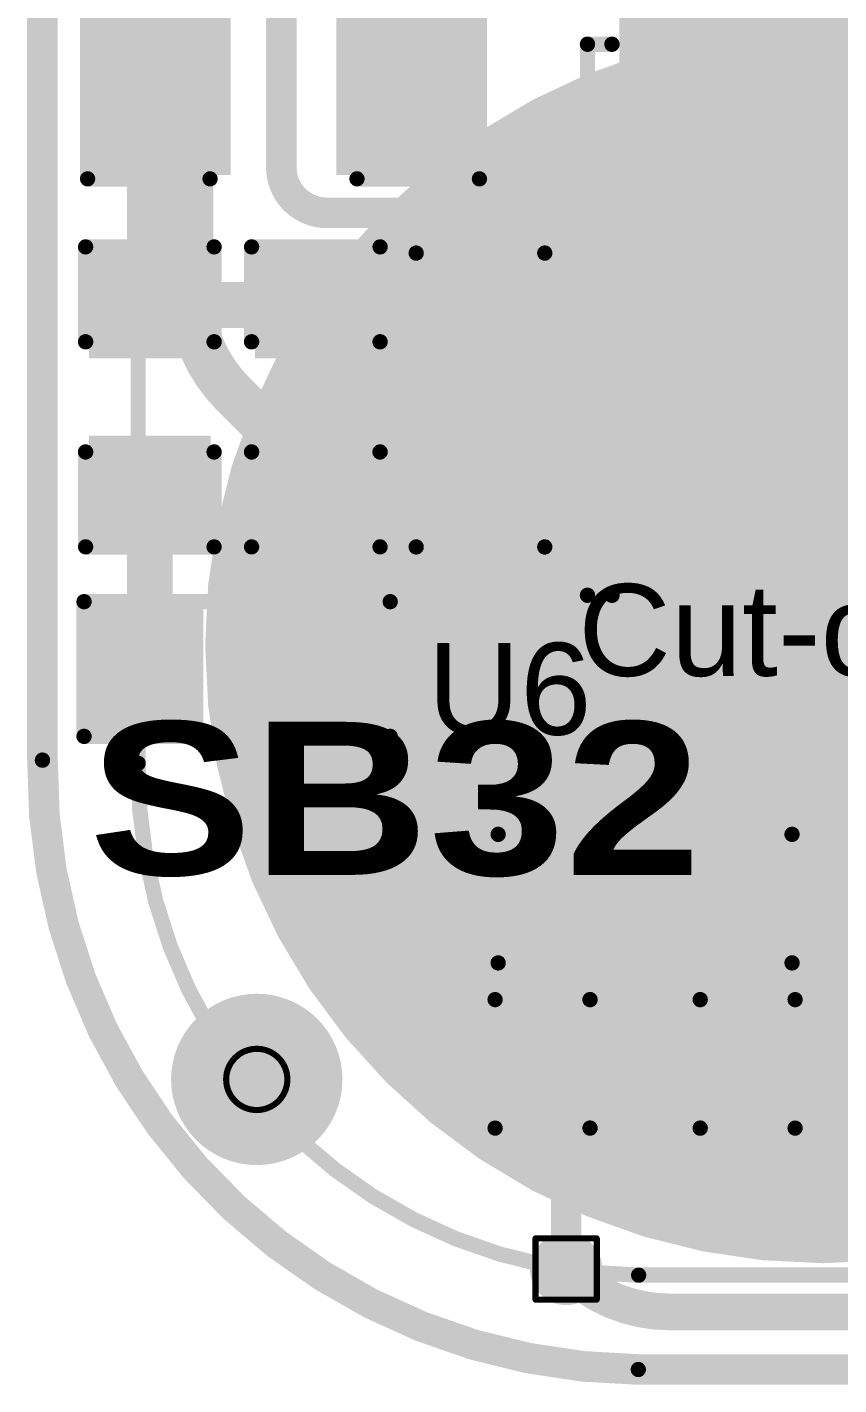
# Model space of a CAD drawing. Header units: inches. Extents: x 3 to 457, y -41 to 239.
# Drawn here: x 173.91 to 180.64, y -2.87 to 8.4 of the extents above; entities that cross this region are included whole.
import ezdxf

# ---------------------------------------------------------------- set-up
doc = ezdxf.new("R2010")
doc.units = ezdxf.units.IN
for name, color, linetype in [('Board Outline', 216, 'Continuous'), ('Bottom Layer', 5, 'Continuous'), ('Bottom Overlay', 54, 'Continuous'), ('Bottom Paste', 16, 'Continuous'), ('Bottom Solder', 6, 'Continuous'), ('Drill Drawing', 1, 'Continuous'), ('Fabrication', 76, 'Continuous'), ('Pad Holes', 156, 'Continuous'), ('Top Layer', 1, 'Continuous'), ('Top Overlay', 2, 'Continuous'), ('Top Paste', 8, 'Continuous'), ('Top Solder', 216, 'Continuous'), ('Via Holes', 16, 'Continuous')]:
    doc.layers.add(name, color=color, linetype=linetype)
doc.styles.add('Arial', font='', dxfattribs={"height": 0.2})
doc.styles.add('Arial Black_Bold', font='', dxfattribs={"height": 0.2})
doc.styles.get('Arial').set_extended_font_data('Arial')
doc.styles.get('Arial Black_Bold').set_extended_font_data('Arial Black', bold=True)

# ---------------------------------------------------------------- blocks, each defined once
blk = doc.blocks.new('TSSOP_14_109')
at = {"layer": 'Top Layer'}
for points in [[(-3.65, 2.175), (-2.15, 2.175), (-2.15, 1.725), (-3.65, 1.725)], [(2.15, 2.175), (3.65, 2.175), (3.65, 1.725), (2.15, 1.725)], [(-3.65, 1.525), (-2.15, 1.525), (-2.15, 1.075), (-3.65, 1.075)], [(2.15, 1.525), (3.65, 1.525), (3.65, 1.075), (2.15, 1.075)], [(-3.65, 0.875), (-2.15, 0.875), (-2.15, 0.425), (-3.65, 0.425)], [(2.15, 0.875), (3.65, 0.875), (3.65, 0.425), (2.15, 0.425)], [(-3.65, 0.225), (-2.15, 0.225), (-2.15, -0.225), (-3.65, -0.225)], [(2.15, 0.225), (3.65, 0.225), (3.65, -0.225), (2.15, -0.225)], [(-3.65, -0.425), (-2.15, -0.425), (-2.15, -0.875), (-3.65, -0.875)], [(2.15, -0.425), (3.65, -0.425), (3.65, -0.875), (2.15, -0.875)], [(-3.65, -1.075), (-2.15, -1.075), (-2.15, -1.525), (-3.65, -1.525)], [(2.15, -1.075), (3.65, -1.075), (3.65, -1.525), (2.15, -1.525)], [(-3.65, -1.725), (-2.15, -1.725), (-2.15, -2.175), (-3.65, -2.175)], [(2.15, -1.725), (3.65, -1.725), (3.65, -2.175), (2.15, -2.175)]]:
    blk.add_hatch(color=1, dxfattribs=at).paths.add_polyline_path(points)
at = {"layer": 'Top Overlay'}
blk.add_hatch(color=2, dxfattribs=at).paths.add_polyline_path([(-2.004, 1.727), (-1.725, 1.727), (-1.725, 2.184), (-2.004, 2.184)])
at = {"layer": 'Top Paste'}
for points in [[(-3.65, 2.175), (-2.15, 2.175), (-2.15, 1.725), (-3.65, 1.725)], [(2.15, 2.175), (3.65, 2.175), (3.65, 1.725), (2.15, 1.725)], [(-3.65, 1.525), (-2.15, 1.525), (-2.15, 1.075), (-3.65, 1.075)], [(2.15, 1.525), (3.65, 1.525), (3.65, 1.075), (2.15, 1.075)], [(-3.65, 0.875), (-2.15, 0.875), (-2.15, 0.425), (-3.65, 0.425)], [(2.15, 0.875), (3.65, 0.875), (3.65, 0.425), (2.15, 0.425)], [(-3.65, 0.225), (-2.15, 0.225), (-2.15, -0.225), (-3.65, -0.225)], [(2.15, 0.225), (3.65, 0.225), (3.65, -0.225), (2.15, -0.225)], [(-3.65, -0.425), (-2.15, -0.425), (-2.15, -0.875), (-3.65, -0.875)], [(2.15, -0.425), (3.65, -0.425), (3.65, -0.875), (2.15, -0.875)], [(-3.65, -1.075), (-2.15, -1.075), (-2.15, -1.525), (-3.65, -1.525)], [(2.15, -1.075), (3.65, -1.075), (3.65, -1.525), (2.15, -1.525)], [(-3.65, -1.725), (-2.15, -1.725), (-2.15, -2.175), (-3.65, -2.175)], [(2.15, -1.725), (3.65, -1.725), (3.65, -2.175), (2.15, -2.175)]]:
    blk.add_hatch(color=8, dxfattribs=at).paths.add_polyline_path(points)
at = {"layer": 'Top Solder'}
for points in [[(-3.752, 2.277), (-2.048, 2.277), (-2.048, 1.623), (-3.752, 1.623)], [(2.048, 2.277), (3.752, 2.277), (3.752, 1.623), (2.048, 1.623)], [(-3.752, 1.627), (-2.048, 1.627), (-2.048, 0.973), (-3.752, 0.973)], [(2.048, 1.627), (3.752, 1.627), (3.752, 0.973), (2.048, 0.973)], [(-3.752, 0.977), (-2.048, 0.977), (-2.048, 0.323), (-3.752, 0.323)], [(2.048, 0.977), (3.752, 0.977), (3.752, 0.323), (2.048, 0.323)], [(-3.752, 0.327), (-2.048, 0.327), (-2.048, -0.327), (-3.752, -0.327)], [(2.048, 0.327), (3.752, 0.327), (3.752, -0.327), (2.048, -0.327)], [(-3.752, -0.323), (-2.048, -0.323), (-2.048, -0.977), (-3.752, -0.977)], [(2.048, -0.323), (3.752, -0.323), (3.752, -0.977), (2.048, -0.977)], [(-3.752, -0.973), (-2.048, -0.973), (-2.048, -1.627), (-3.752, -1.627)], [(2.048, -0.973), (3.752, -0.973), (3.752, -1.627), (2.048, -1.627)], [(-3.752, -1.623), (-2.048, -1.623), (-2.048, -2.277), (-3.752, -2.277)], [(2.048, -1.623), (3.752, -1.623), (3.752, -2.277), (2.048, -2.277)]]:
    blk.add_hatch(color=216, dxfattribs=at).paths.add_polyline_path(points)
at = {"layer": 'Top Overlay'}
for points in [[(-2.284, 2.337, 0.127, 0.127, 0), (-2.284, 2.54, 0.127, 0.127, 0)], [(2.288, 2.54, 0.127, 0.127, 0), (-2.284, 2.54, 0.127, 0.127, 0)], [(2.288, 2.337, 0.127, 0.127, 0), (2.288, 2.54, 0.127, 0.127, 0)], [(-4.011, 1.829, 0.2, 0.2, 0), (-4.011, 2.083, 0.2, 0.2, 0)], [(-3.884, 1.956, 0.2, 0.2, 0), (-4.011, 2.083, 0.2, 0.2, 0)], [(-4.011, 1.829, 0.2, 0.2, 0), (-3.884, 1.956, 0.2, 0.2, 0)], [(-2.284, -2.54, 0.127, 0.127, 0), (-2.284, -2.337, 0.127, 0.127, 0)], [(2.288, -2.54, 0.127, 0.127, 0), (2.288, -2.337, 0.127, 0.127, 0)], [(2.288, -2.54, 0.127, 0.127, 0), (-2.284, -2.54, 0.127, 0.127, 0)]]:
    blk.add_lwpolyline(points, format="xyseb", dxfattribs=at)
for points in [[(-2.316, 2.54, 0.0635, 0.0635, 1), (-2.252, 2.54, 0.0635, 0.0635, 1)], [(-2.316, 2.54, 0.0635, 0.0635, 1), (-2.252, 2.54, 0.0635, 0.0635, 1)], [(2.256, 2.54, 0.0635, 0.0635, 1), (2.32, 2.54, 0.0635, 0.0635, 1)], [(2.256, 2.54, 0.0635, 0.0635, 1), (2.32, 2.54, 0.0635, 0.0635, 1)], [(-2.316, 2.337, 0.0635, 0.0635, 1), (-2.252, 2.337, 0.0635, 0.0635, 1)], [(2.256, 2.337, 0.0635, 0.0635, 1), (2.32, 2.337, 0.0635, 0.0635, 1)], [(-4.061, 2.083, 0.1, 0.1, 1), (-3.961, 2.083, 0.1, 0.1, 1)], [(-4.061, 2.083, 0.1, 0.1, 1), (-3.961, 2.083, 0.1, 0.1, 1)], [(-3.934, 1.956, 0.1, 0.1, 1), (-3.834, 1.956, 0.1, 0.1, 1)], [(-3.934, 1.956, 0.1, 0.1, 1), (-3.834, 1.956, 0.1, 0.1, 1)], [(-4.061, 1.829, 0.1, 0.1, 1), (-3.961, 1.829, 0.1, 0.1, 1)], [(-4.061, 1.829, 0.1, 0.1, 1), (-3.961, 1.829, 0.1, 0.1, 1)], [(-2.316, -2.337, 0.0635, 0.0635, 1), (-2.252, -2.337, 0.0635, 0.0635, 1)], [(2.256, -2.337, 0.0635, 0.0635, 1), (2.32, -2.337, 0.0635, 0.0635, 1)], [(-2.316, -2.54, 0.0635, 0.0635, 1), (-2.252, -2.54, 0.0635, 0.0635, 1)], [(-2.316, -2.54, 0.0635, 0.0635, 1), (-2.252, -2.54, 0.0635, 0.0635, 1)], [(2.256, -2.54, 0.0635, 0.0635, 1), (2.32, -2.54, 0.0635, 0.0635, 1)], [(2.256, -2.54, 0.0635, 0.0635, 1), (2.32, -2.54, 0.0635, 0.0635, 1)]]:
    blk.add_lwpolyline(points, format="xyseb", close=True, dxfattribs=at)
blk = doc.blocks.new('S______B______127')
at = {"layer": 'Top Layer'}
for points in [[(-1.143, -0.4445), (-1.143, 0.4445), (-0.381, 0.4445), (-0.381, -0.4445)], [(0.381, -0.4445), (0.381, 0.4445), (1.143, 0.4445), (1.143, -0.4445)]]:
    blk.add_hatch(color=1, dxfattribs=at).paths.add_polyline_path(points)
at = {"layer": 'Top Paste'}
for points in [[(-1.143, -0.4445), (-1.143, 0.4445), (-0.381, 0.4445), (-0.381, -0.4445)], [(0.381, -0.4445), (0.381, 0.4445), (1.143, 0.4445), (1.143, -0.4445)]]:
    blk.add_hatch(color=8, dxfattribs=at).paths.add_polyline_path(points)
at = {"layer": 'Top Solder'}
for points in [[(-1.2446, -0.5461), (-1.2446, 0.5461), (-0.2794, 0.5461), (-0.2794, -0.5461)], [(0.2794, -0.5461), (0.2794, 0.5461), (1.2446, 0.5461), (1.2446, -0.5461)]]:
    blk.add_hatch(color=216, dxfattribs=at).paths.add_polyline_path(points)
at = {"layer": 'Top Overlay'}
for points in [[(-1.27, -0.5588, 0.127, 0.127, 0), (-1.27, 0.5588, 0.127, 0.127, 0)], [(-1.27, 0.5588, 0.127, 0.127, 0), (1.27, 0.5588, 0.127, 0.127, 0)], [(1.27, -0.5588, 0.127, 0.127, 0), (1.27, 0.5588, 0.127, 0.127, 0)], [(-1.27, -0.5588, 0.127, 0.127, 0), (1.27, -0.5588, 0.127, 0.127, 0)]]:
    blk.add_lwpolyline(points, format="xyseb", dxfattribs=at)
for points in [[(-1.30175, 0.5588, 0.0635, 0.0635, 1), (-1.23825, 0.5588, 0.0635, 0.0635, 1)], [(-1.30175, 0.5588, 0.0635, 0.0635, 1), (-1.23825, 0.5588, 0.0635, 0.0635, 1)], [(1.23825, 0.5588, 0.0635, 0.0635, 1), (1.30175, 0.5588, 0.0635, 0.0635, 1)], [(1.23825, 0.5588, 0.0635, 0.0635, 1), (1.30175, 0.5588, 0.0635, 0.0635, 1)], [(-1.30175, -0.5588, 0.0635, 0.0635, 1), (-1.23825, -0.5588, 0.0635, 0.0635, 1)], [(-1.30175, -0.5588, 0.0635, 0.0635, 1), (-1.23825, -0.5588, 0.0635, 0.0635, 1)], [(1.23825, -0.5588, 0.0635, 0.0635, 1), (1.30175, -0.5588, 0.0635, 0.0635, 1)], [(1.23825, -0.5588, 0.0635, 0.0635, 1), (1.30175, -0.5588, 0.0635, 0.0635, 1)]]:
    blk.add_lwpolyline(points, format="xyseb", close=True, dxfattribs=at)
blk = doc.blocks.new('R___0603_191')
at = {"layer": 'Top Layer'}
for points in [[(-0.381, 0.4445), (-0.381, -0.4445), (-1.143, -0.4445), (-1.143, 0.4445)], [(1.143, 0.4445), (1.143, -0.4445), (0.381, -0.4445), (0.381, 0.4445)]]:
    blk.add_hatch(color=1, dxfattribs=at).paths.add_polyline_path(points)
at = {"layer": 'Top Paste'}
for points in [[(-0.381, 0.4445), (-0.381, -0.4445), (-1.143, -0.4445), (-1.143, 0.4445)], [(1.143, 0.4445), (1.143, -0.4445), (0.381, -0.4445), (0.381, 0.4445)]]:
    blk.add_hatch(color=8, dxfattribs=at).paths.add_polyline_path(points)
at = {"layer": 'Top Solder'}
for points in [[(-0.2794, 0.5461), (-0.2794, -0.5461), (-1.2446, -0.5461), (-1.2446, 0.5461)], [(1.2446, 0.5461), (1.2446, -0.5461), (0.2794, -0.5461), (0.2794, 0.5461)]]:
    blk.add_hatch(color=216, dxfattribs=at).paths.add_polyline_path(points)
at = {"layer": 'Top Overlay'}
for points in [[(1.2192, 0.5334, 0.127, 0.127, 0), (-1.2192, 0.5334, 0.127, 0.127, 0)], [(-1.2192, 0.5334, 0.127, 0.127, 0), (-1.2192, -0.5334, 0.127, 0.127, 0)], [(1.2192, 0.5334, 0.127, 0.127, 0), (1.2192, -0.5334, 0.127, 0.127, 0)], [(1.2192, -0.5334, 0.127, 0.127, 0), (-1.2192, -0.5334, 0.127, 0.127, 0)]]:
    blk.add_lwpolyline(points, format="xyseb", dxfattribs=at)
for points in [[(-1.25095, 0.5334, 0.0635, 0.0635, 1), (-1.18745, 0.5334, 0.0635, 0.0635, 1)], [(-1.25095, 0.5334, 0.0635, 0.0635, 1), (-1.18745, 0.5334, 0.0635, 0.0635, 1)], [(1.18745, 0.5334, 0.0635, 0.0635, 1), (1.25095, 0.5334, 0.0635, 0.0635, 1)], [(1.18745, 0.5334, 0.0635, 0.0635, 1), (1.25095, 0.5334, 0.0635, 0.0635, 1)], [(-1.25095, -0.5334, 0.0635, 0.0635, 1), (-1.18745, -0.5334, 0.0635, 0.0635, 1)], [(-1.25095, -0.5334, 0.0635, 0.0635, 1), (-1.18745, -0.5334, 0.0635, 0.0635, 1)], [(1.18745, -0.5334, 0.0635, 0.0635, 1), (1.25095, -0.5334, 0.0635, 0.0635, 1)], [(1.18745, -0.5334, 0.0635, 0.0635, 1), (1.25095, -0.5334, 0.0635, 0.0635, 1)]]:
    blk.add_lwpolyline(points, format="xyseb", close=True, dxfattribs=at)
blk = doc.blocks.new('R___0603_192')
at = {"layer": 'Top Layer'}
for points in [[(-0.381, 0.4445), (-0.381, -0.4445), (-1.143, -0.4445), (-1.143, 0.4445)], [(1.143, 0.4445), (1.143, -0.4445), (0.381, -0.4445), (0.381, 0.4445)]]:
    blk.add_hatch(color=1, dxfattribs=at).paths.add_polyline_path(points)
at = {"layer": 'Top Paste'}
for points in [[(-0.381, 0.4445), (-0.381, -0.4445), (-1.143, -0.4445), (-1.143, 0.4445)], [(1.143, 0.4445), (1.143, -0.4445), (0.381, -0.4445), (0.381, 0.4445)]]:
    blk.add_hatch(color=8, dxfattribs=at).paths.add_polyline_path(points)
at = {"layer": 'Top Solder'}
for points in [[(-0.2794, 0.5461), (-0.2794, -0.5461), (-1.2446, -0.5461), (-1.2446, 0.5461)], [(1.2446, 0.5461), (1.2446, -0.5461), (0.2794, -0.5461), (0.2794, 0.5461)]]:
    blk.add_hatch(color=216, dxfattribs=at).paths.add_polyline_path(points)
at = {"layer": 'Top Overlay'}
for points in [[(1.2192, 0.5334, 0.127, 0.127, 0), (-1.2192, 0.5334, 0.127, 0.127, 0)], [(-1.2192, -0.5334, 0.127, 0.127, 0), (-1.2192, 0.5334, 0.127, 0.127, 0)], [(1.2192, -0.5334, 0.127, 0.127, 0), (1.2192, 0.5334, 0.127, 0.127, 0)], [(1.2192, -0.5334, 0.127, 0.127, 0), (-1.2192, -0.5334, 0.127, 0.127, 0)]]:
    blk.add_lwpolyline(points, format="xyseb", dxfattribs=at)
for points in [[(-1.25095, 0.5334, 0.0635, 0.0635, 1), (-1.18745, 0.5334, 0.0635, 0.0635, 1)], [(-1.25095, 0.5334, 0.0635, 0.0635, 1), (-1.18745, 0.5334, 0.0635, 0.0635, 1)], [(1.18745, 0.5334, 0.0635, 0.0635, 1), (1.25095, 0.5334, 0.0635, 0.0635, 1)], [(1.18745, 0.5334, 0.0635, 0.0635, 1), (1.25095, 0.5334, 0.0635, 0.0635, 1)], [(-1.25095, -0.5334, 0.0635, 0.0635, 1), (-1.18745, -0.5334, 0.0635, 0.0635, 1)], [(-1.25095, -0.5334, 0.0635, 0.0635, 1), (-1.18745, -0.5334, 0.0635, 0.0635, 1)], [(1.18745, -0.5334, 0.0635, 0.0635, 1), (1.25095, -0.5334, 0.0635, 0.0635, 1)], [(1.18745, -0.5334, 0.0635, 0.0635, 1), (1.25095, -0.5334, 0.0635, 0.0635, 1)]]:
    blk.add_lwpolyline(points, format="xyseb", close=True, dxfattribs=at)
blk = doc.blocks.new('SEMG_PAD_B_241')
at = {"layer": 'Bottom Layer'}
h = blk.add_hatch(color=5, dxfattribs=at)
edge = h.paths.add_edge_path()
edge.add_arc((0, 9.987), 5, 0, 360)
at = {"layer": 'Bottom Paste'}
h = blk.add_hatch(color=16, dxfattribs=at)
edge = h.paths.add_edge_path()
edge.add_arc((0, 9.987), 5, 0, 360)
at = {"layer": 'Bottom Solder'}
h = blk.add_hatch(color=6, dxfattribs=at)
edge = h.paths.add_edge_path()
edge.add_arc((0, 9.987), 5.102, 0, 360)
at = {"layer": 'Bottom Overlay'}
for points in [[(1.531, 15.213, 0.127, 0.127, 0), (-1.531, 15.213, 0.127, 0.127, 0)], [(1.531, 15.213, 0.127, 0.127, -0.414214), (5.683, 10.966, 0.127, 0.127, 0)], [(5.683, 10.966, 0.127, 0.127, 0), (5.683, -10.966, 0.127, 0.127, 0)]]:
    blk.add_lwpolyline(points, format="xyseb", dxfattribs=at)
for points in [[(1.499, 15.213, 0.0635, 0.0635, 1), (1.562, 15.213, 0.0635, 0.0635, 1)], [(1.499, 15.213, 0.0635, 0.0635, 1), (1.562, 15.213, 0.0635, 0.0635, 1)], [(5.652, 10.966, 0.0635, 0.0635, 1), (5.715, 10.966, 0.0635, 0.0635, 1)], [(5.652, 10.966, 0.0635, 0.0635, 1), (5.715, 10.966, 0.0635, 0.0635, 1)]]:
    blk.add_lwpolyline(points, format="xyseb", close=True, dxfattribs=at)
blk = doc.blocks.new('C___0805_275')
at = {"layer": 'Top Layer'}
for points in [[(-1.524, 0.762), (-0.508, 0.762), (-0.508, -0.762), (-1.524, -0.762)], [(0.508, 0.762), (1.524, 0.762), (1.524, -0.762), (0.508, -0.762)]]:
    blk.add_hatch(color=1, dxfattribs=at).paths.add_polyline_path(points)
at = {"layer": 'Top Paste'}
for points in [[(-1.524, 0.762), (-0.508, 0.762), (-0.508, -0.762), (-1.524, -0.762)], [(0.508, 0.762), (1.524, 0.762), (1.524, -0.762), (0.508, -0.762)]]:
    blk.add_hatch(color=8, dxfattribs=at).paths.add_polyline_path(points)
at = {"layer": 'Top Solder'}
for points in [[(-1.594, 0.832), (-0.438, 0.832), (-0.438, -0.832), (-1.594, -0.832)], [(0.438, 0.832), (1.594, 0.832), (1.594, -0.832), (0.438, -0.832)]]:
    blk.add_hatch(color=216, dxfattribs=at).paths.add_polyline_path(points)
at = {"layer": 'Top Overlay'}
for points in [[(-1.626, 0.864, 0.127, 0.127, 0), (-1.626, -0.864, 0.127, 0.127, 0)], [(-0.61, 0.864, 0.127, 0.127, 0), (-1.626, 0.864, 0.127, 0.127, 0)], [(1.626, 0.864, 0.127, 0.127, 0), (0.61, 0.864, 0.127, 0.127, 0)], [(1.626, 0.864, 0.127, 0.127, 0), (1.626, -0.864, 0.127, 0.127, 0)], [(-0.61, -0.864, 0.127, 0.127, 0), (-1.626, -0.864, 0.127, 0.127, 0)], [(1.626, -0.864, 0.127, 0.127, 0), (0.61, -0.864, 0.127, 0.127, 0)]]:
    blk.add_lwpolyline(points, format="xyseb", dxfattribs=at)
for points in [[(-1.657, 0.864, 0.0635, 0.0635, 1), (-1.594, 0.864, 0.0635, 0.0635, 1)], [(-1.657, 0.864, 0.0635, 0.0635, 1), (-1.594, 0.864, 0.0635, 0.0635, 1)], [(-0.641, 0.864, 0.0635, 0.0635, 1), (-0.578, 0.864, 0.0635, 0.0635, 1)], [(0.578, 0.864, 0.0635, 0.0635, 1), (0.641, 0.864, 0.0635, 0.0635, 1)], [(1.594, 0.864, 0.0635, 0.0635, 1), (1.657, 0.864, 0.0635, 0.0635, 1)], [(1.594, 0.864, 0.0635, 0.0635, 1), (1.657, 0.864, 0.0635, 0.0635, 1)], [(-1.657, -0.864, 0.0635, 0.0635, 1), (-1.594, -0.864, 0.0635, 0.0635, 1)], [(-1.657, -0.864, 0.0635, 0.0635, 1), (-1.594, -0.864, 0.0635, 0.0635, 1)], [(-0.641, -0.864, 0.0635, 0.0635, 1), (-0.578, -0.864, 0.0635, 0.0635, 1)], [(0.578, -0.864, 0.0635, 0.0635, 1), (0.641, -0.864, 0.0635, 0.0635, 1)], [(1.594, -0.864, 0.0635, 0.0635, 1), (1.657, -0.864, 0.0635, 0.0635, 1)], [(1.594, -0.864, 0.0635, 0.0635, 1), (1.657, -0.864, 0.0635, 0.0635, 1)]]:
    blk.add_lwpolyline(points, format="xyseb", close=True, dxfattribs=at)
blk = doc.blocks.new('C___0603_276')
at = {"layer": 'Top Layer'}
for points in [[(-0.381, 0.445), (-0.381, -0.445), (-1.143, -0.445), (-1.143, 0.445)], [(1.143, 0.445), (1.143, -0.445), (0.381, -0.445), (0.381, 0.445)]]:
    blk.add_hatch(color=1, dxfattribs=at).paths.add_polyline_path(points)
at = {"layer": 'Top Paste'}
for points in [[(-0.381, 0.445), (-0.381, -0.445), (-1.143, -0.445), (-1.143, 0.445)], [(1.143, 0.445), (1.143, -0.445), (0.381, -0.445), (0.381, 0.445)]]:
    blk.add_hatch(color=8, dxfattribs=at).paths.add_polyline_path(points)
at = {"layer": 'Top Solder'}
for points in [[(-0.321, 0.504), (-0.321, -0.504), (-1.203, -0.504), (-1.203, 0.504)], [(1.203, 0.504), (1.203, -0.504), (0.321, -0.504), (0.321, 0.504)]]:
    blk.add_hatch(color=216, dxfattribs=at).paths.add_polyline_path(points)
at = {"layer": 'Top Overlay'}
for points in [[(-1.245, 0.533, 0.127, 0.127, 0), (-0.457, 0.533, 0.127, 0.127, 0)], [(-1.245, -0.533, 0.127, 0.127, 0), (-1.245, 0.533, 0.127, 0.127, 0)], [(0.457, 0.533, 0.127, 0.127, 0), (1.245, 0.533, 0.127, 0.127, 0)], [(1.245, -0.533, 0.127, 0.127, 0), (1.245, 0.533, 0.127, 0.127, 0)], [(-1.245, -0.533, 0.127, 0.127, 0), (-0.457, -0.533, 0.127, 0.127, 0)], [(0.457, -0.533, 0.127, 0.127, 0), (1.245, -0.533, 0.127, 0.127, 0)]]:
    blk.add_lwpolyline(points, format="xyseb", dxfattribs=at)
for points in [[(-1.276, 0.533, 0.0635, 0.0635, 1), (-1.213, 0.533, 0.0635, 0.0635, 1)], [(-1.276, 0.533, 0.0635, 0.0635, 1), (-1.213, 0.533, 0.0635, 0.0635, 1)], [(-0.489, 0.533, 0.0635, 0.0635, 1), (-0.425, 0.533, 0.0635, 0.0635, 1)], [(0.425, 0.533, 0.0635, 0.0635, 1), (0.489, 0.533, 0.0635, 0.0635, 1)], [(1.213, 0.533, 0.0635, 0.0635, 1), (1.276, 0.533, 0.0635, 0.0635, 1)], [(1.213, 0.533, 0.0635, 0.0635, 1), (1.276, 0.533, 0.0635, 0.0635, 1)], [(-1.276, -0.533, 0.0635, 0.0635, 1), (-1.213, -0.533, 0.0635, 0.0635, 1)], [(-1.276, -0.533, 0.0635, 0.0635, 1), (-1.213, -0.533, 0.0635, 0.0635, 1)], [(-0.489, -0.533, 0.0635, 0.0635, 1), (-0.425, -0.533, 0.0635, 0.0635, 1)], [(0.425, -0.533, 0.0635, 0.0635, 1), (0.489, -0.533, 0.0635, 0.0635, 1)], [(1.213, -0.533, 0.0635, 0.0635, 1), (1.276, -0.533, 0.0635, 0.0635, 1)], [(1.213, -0.533, 0.0635, 0.0635, 1), (1.276, -0.533, 0.0635, 0.0635, 1)]]:
    blk.add_lwpolyline(points, format="xyseb", close=True, dxfattribs=at)
blk = doc.blocks.new('C___0603_277')
at = {"layer": 'Top Layer'}
for points in [[(-0.381, 0.445), (-0.381, -0.445), (-1.143, -0.445), (-1.143, 0.445)], [(1.143, 0.445), (1.143, -0.445), (0.381, -0.445), (0.381, 0.445)]]:
    blk.add_hatch(color=1, dxfattribs=at).paths.add_polyline_path(points)
at = {"layer": 'Top Paste'}
for points in [[(-0.381, 0.445), (-0.381, -0.445), (-1.143, -0.445), (-1.143, 0.445)], [(1.143, 0.445), (1.143, -0.445), (0.381, -0.445), (0.381, 0.445)]]:
    blk.add_hatch(color=8, dxfattribs=at).paths.add_polyline_path(points)
at = {"layer": 'Top Solder'}
for points in [[(-0.321, 0.504), (-0.321, -0.504), (-1.203, -0.504), (-1.203, 0.504)], [(1.203, 0.504), (1.203, -0.504), (0.321, -0.504), (0.321, 0.504)]]:
    blk.add_hatch(color=216, dxfattribs=at).paths.add_polyline_path(points)
at = {"layer": 'Top Overlay'}
for points in [[(-0.457, 0.533, 0.127, 0.127, 0), (-1.245, 0.533, 0.127, 0.127, 0)], [(-1.245, -0.533, 0.127, 0.127, 0), (-1.245, 0.533, 0.127, 0.127, 0)], [(1.245, 0.533, 0.127, 0.127, 0), (0.457, 0.533, 0.127, 0.127, 0)], [(1.245, -0.533, 0.127, 0.127, 0), (1.245, 0.533, 0.127, 0.127, 0)], [(-0.457, -0.533, 0.127, 0.127, 0), (-1.245, -0.533, 0.127, 0.127, 0)], [(1.245, -0.533, 0.127, 0.127, 0), (0.457, -0.533, 0.127, 0.127, 0)]]:
    blk.add_lwpolyline(points, format="xyseb", dxfattribs=at)
for points in [[(-1.276, 0.533, 0.0635, 0.0635, 1), (-1.213, 0.533, 0.0635, 0.0635, 1)], [(-1.276, 0.533, 0.0635, 0.0635, 1), (-1.213, 0.533, 0.0635, 0.0635, 1)], [(-0.489, 0.533, 0.0635, 0.0635, 1), (-0.425, 0.533, 0.0635, 0.0635, 1)], [(0.425, 0.533, 0.0635, 0.0635, 1), (0.489, 0.533, 0.0635, 0.0635, 1)], [(1.213, 0.533, 0.0635, 0.0635, 1), (1.276, 0.533, 0.0635, 0.0635, 1)], [(1.213, 0.533, 0.0635, 0.0635, 1), (1.276, 0.533, 0.0635, 0.0635, 1)], [(-1.276, -0.533, 0.0635, 0.0635, 1), (-1.213, -0.533, 0.0635, 0.0635, 1)], [(-1.276, -0.533, 0.0635, 0.0635, 1), (-1.213, -0.533, 0.0635, 0.0635, 1)], [(-0.489, -0.533, 0.0635, 0.0635, 1), (-0.425, -0.533, 0.0635, 0.0635, 1)], [(0.425, -0.533, 0.0635, 0.0635, 1), (0.489, -0.533, 0.0635, 0.0635, 1)], [(1.213, -0.533, 0.0635, 0.0635, 1), (1.276, -0.533, 0.0635, 0.0635, 1)], [(1.213, -0.533, 0.0635, 0.0635, 1), (1.276, -0.533, 0.0635, 0.0635, 1)]]:
    blk.add_lwpolyline(points, format="xyseb", close=True, dxfattribs=at)
blk = doc.blocks.new('C___0603_278')
at = {"layer": 'Top Layer'}
for points in [[(-0.381, 0.445), (-0.381, -0.445), (-1.143, -0.445), (-1.143, 0.445)], [(1.143, 0.445), (1.143, -0.445), (0.381, -0.445), (0.381, 0.445)]]:
    blk.add_hatch(color=1, dxfattribs=at).paths.add_polyline_path(points)
at = {"layer": 'Top Paste'}
for points in [[(-0.381, 0.445), (-0.381, -0.445), (-1.143, -0.445), (-1.143, 0.445)], [(1.143, 0.445), (1.143, -0.445), (0.381, -0.445), (0.381, 0.445)]]:
    blk.add_hatch(color=8, dxfattribs=at).paths.add_polyline_path(points)
at = {"layer": 'Top Solder'}
for points in [[(-0.321, 0.504), (-0.321, -0.504), (-1.203, -0.504), (-1.203, 0.504)], [(1.203, 0.504), (1.203, -0.504), (0.321, -0.504), (0.321, 0.504)]]:
    blk.add_hatch(color=216, dxfattribs=at).paths.add_polyline_path(points)
at = {"layer": 'Top Overlay'}
for points in [[(-0.457, 0.533, 0.127, 0.127, 0), (-1.245, 0.533, 0.127, 0.127, 0)], [(-1.245, -0.533, 0.127, 0.127, 0), (-1.245, 0.533, 0.127, 0.127, 0)], [(1.245, 0.533, 0.127, 0.127, 0), (0.457, 0.533, 0.127, 0.127, 0)], [(1.245, -0.533, 0.127, 0.127, 0), (1.245, 0.533, 0.127, 0.127, 0)], [(-0.457, -0.533, 0.127, 0.127, 0), (-1.245, -0.533, 0.127, 0.127, 0)], [(1.245, -0.533, 0.127, 0.127, 0), (0.457, -0.533, 0.127, 0.127, 0)]]:
    blk.add_lwpolyline(points, format="xyseb", dxfattribs=at)
for points in [[(-1.276, 0.533, 0.0635, 0.0635, 1), (-1.213, 0.533, 0.0635, 0.0635, 1)], [(-1.276, 0.533, 0.0635, 0.0635, 1), (-1.213, 0.533, 0.0635, 0.0635, 1)], [(-0.489, 0.533, 0.0635, 0.0635, 1), (-0.425, 0.533, 0.0635, 0.0635, 1)], [(0.425, 0.533, 0.0635, 0.0635, 1), (0.489, 0.533, 0.0635, 0.0635, 1)], [(1.213, 0.533, 0.0635, 0.0635, 1), (1.276, 0.533, 0.0635, 0.0635, 1)], [(1.213, 0.533, 0.0635, 0.0635, 1), (1.276, 0.533, 0.0635, 0.0635, 1)], [(-1.276, -0.533, 0.0635, 0.0635, 1), (-1.213, -0.533, 0.0635, 0.0635, 1)], [(-1.276, -0.533, 0.0635, 0.0635, 1), (-1.213, -0.533, 0.0635, 0.0635, 1)], [(-0.489, -0.533, 0.0635, 0.0635, 1), (-0.425, -0.533, 0.0635, 0.0635, 1)], [(0.425, -0.533, 0.0635, 0.0635, 1), (0.489, -0.533, 0.0635, 0.0635, 1)], [(1.213, -0.533, 0.0635, 0.0635, 1), (1.276, -0.533, 0.0635, 0.0635, 1)], [(1.213, -0.533, 0.0635, 0.0635, 1), (1.276, -0.533, 0.0635, 0.0635, 1)]]:
    blk.add_lwpolyline(points, format="xyseb", close=True, dxfattribs=at)

msp = doc.modelspace()

# ---------------------------------------------------------------- hatches: boundary and pattern name
at = {"layer": 'Bottom Layer'}
h = msp.add_hatch(color=5, dxfattribs=at)
edge = h.paths.add_edge_path()
edge.add_arc((178.379, -1.905), 0.3, 0, 360)
at = {"layer": 'Bottom Solder'}
h = msp.add_hatch(color=6, dxfattribs=at)
edge = h.paths.add_edge_path()
edge.add_arc((175.812, -0.332), 0.102, 0, 360)
at = {"layer": 'Pad Holes'}
h = msp.add_hatch(color=7, dxfattribs=at)
edge = h.paths.add_edge_path()
edge.add_arc((175.812, -0.332), 0.5, 0, 360)
at = {"layer": 'Top Layer'}
h = msp.add_hatch(color=1, dxfattribs=at)
edge = h.paths.add_edge_path()
edge.add_arc((178.379, -1.905), 0.3, 0, 360)
at = {"layer": 'Top Solder'}
h = msp.add_hatch(color=216, dxfattribs=at)
edge = h.paths.add_edge_path()
edge.add_arc((175.812, -0.332), 0.102, 0, 360)
at = {"layer": 'Via Holes'}
h = msp.add_hatch(color=7, dxfattribs=at)
edge = h.paths.add_edge_path()
edge.add_arc((178.379, -1.905), 0.15, 0, 360)

# ---------------------------------------------------------------- linework, layer by layer
at = {"layer": 'Board Outline'}
for points in [[(174.034, 2.317, 0.127, 0.127, 0), (174.034, 24.172, 0.127, 0.127, 0)], [(178.978, -2.739, 0.127, 0.127, -0.414214), (174.034, 2.317, 0.127, 0.127, 0)], [(178.978, -2.739, 0.127, 0.127, 0), (182.057, -2.739, 0.127, 0.127, 0)]]:
    msp.add_lwpolyline(points, format="xyseb", dxfattribs=at)
for points in [[(174.002, 2.317, 0.0635, 0.0635, 1), (174.066, 2.317, 0.0635, 0.0635, 1)], [(174.002, 2.317, 0.0635, 0.0635, 1), (174.066, 2.317, 0.0635, 0.0635, 1)], [(178.946, -2.739, 0.0635, 0.0635, 1), (179.009, -2.739, 0.0635, 0.0635, 1)], [(178.946, -2.739, 0.0635, 0.0635, 1), (179.009, -2.739, 0.0635, 0.0635, 1)]]:
    msp.add_lwpolyline(points, format="xyseb", close=True, dxfattribs=at)
at = {"layer": 'Bottom Layer'}
for points in [[(175.261, 6.188, 0.381, 0.381, 0), (175.261, 9.398, 0.381, 0.381, 0)], [(175.617, 5.355, 0.381, 0.381, -0.19303), (175.261, 6.188, 0.381, 0.381, 0)], [(175.617, 5.355, 0.381, 0.381, 0), (177.503, 3.469, 0.381, 0.381, 0)], [(179.237, -2.261, 0.305, 0.305, -0.198912), (178.379, -1.905, 0.305, 0.305, 0)], [(179.237, -2.261, 0.305, 0.305, 0), (182.258, -2.261, 0.305, 0.305, 0)]]:
    msp.add_lwpolyline(points, format="xyseb", dxfattribs=at)
for points in [[(175.166, 6.188, 0.191, 0.191, 1), (175.356, 6.188, 0.191, 0.191, 1)], [(175.166, 6.188, 0.191, 0.191, 1), (175.356, 6.188, 0.191, 0.191, 1)], [(175.522, 5.355, 0.191, 0.191, 1), (175.713, 5.355, 0.191, 0.191, 1)], [(175.522, 5.355, 0.191, 0.191, 1), (175.713, 5.355, 0.191, 0.191, 1)], [(177.408, 3.469, 0.191, 0.191, 1), (177.598, 3.469, 0.191, 0.191, 1)], [(178.302, -1.905, 0.152, 0.152, 1), (178.455, -1.905, 0.152, 0.152, 1)], [(179.161, -2.261, 0.152, 0.152, 1), (179.313, -2.261, 0.152, 0.152, 1)], [(179.161, -2.261, 0.152, 0.152, 1), (179.313, -2.261, 0.152, 0.152, 1)]]:
    msp.add_lwpolyline(points, format="xyseb", close=True, dxfattribs=at)
at = {"layer": 'Drill Drawing'}
for points in [[(176.066, -0.332, 0.0508, 0.0508, 1), (175.558, -0.332, 0.0508, 0.0508, 1)], [(175.545, -0.332, 0.0254, 0.0254, 1), (175.571, -0.332, 0.0254, 0.0254, 1)], [(176.053, -0.332, 0.0254, 0.0254, 1), (176.079, -0.332, 0.0254, 0.0254, 1)], [(178.112, -1.651, 0.0254, 0.0254, 1), (178.137, -1.651, 0.0254, 0.0254, 1)], [(178.112, -1.651, 0.0254, 0.0254, 1), (178.137, -1.651, 0.0254, 0.0254, 1)], [(178.62, -1.651, 0.0254, 0.0254, 1), (178.645, -1.651, 0.0254, 0.0254, 1)], [(178.62, -1.651, 0.0254, 0.0254, 1), (178.645, -1.651, 0.0254, 0.0254, 1)], [(178.112, -2.159, 0.0254, 0.0254, 1), (178.137, -2.159, 0.0254, 0.0254, 1)], [(178.112, -2.159, 0.0254, 0.0254, 1), (178.137, -2.159, 0.0254, 0.0254, 1)], [(178.62, -2.159, 0.0254, 0.0254, 1), (178.645, -2.159, 0.0254, 0.0254, 1)], [(178.62, -2.159, 0.0254, 0.0254, 1), (178.645, -2.159, 0.0254, 0.0254, 1)]]:
    msp.add_lwpolyline(points, format="xyseb", close=True, dxfattribs=at)
for points in [[(178.125, -1.651, 0.0508, 0.0508, 0), (178.633, -1.651, 0.0508, 0.0508, 0)], [(178.125, -2.159, 0.0508, 0.0508, 0), (178.125, -1.651, 0.0508, 0.0508, 0)], [(178.633, -2.159, 0.0508, 0.0508, 0), (178.633, -1.651, 0.0508, 0.0508, 0)], [(178.125, -2.159, 0.0508, 0.0508, 0), (178.633, -2.159, 0.0508, 0.0508, 0)]]:
    msp.add_lwpolyline(points, format="xyseb", dxfattribs=at)
at = {"layer": 'Fabrication'}
for points in [[(174.034, 2.317, 0.254, 0.254, 0), (174.034, 24.172, 0.254, 0.254, 0)], [(178.978, -2.739, 0.254, 0.254, -0.414214), (174.034, 2.317, 0.254, 0.254, 0)], [(178.978, -2.739, 0.254, 0.254, 0), (182.057, -2.739, 0.254, 0.254, 0)]]:
    msp.add_lwpolyline(points, format="xyseb", dxfattribs=at)
for points in [[(185.511, 3.27, 0.254, 0.254, 1), (175.511, 3.27, 0.254, 0.254, 1)], [(175.448, 3.27, 0.127, 0.127, 1), (175.575, 3.27, 0.127, 0.127, 1)], [(173.971, 2.317, 0.127, 0.127, 1), (174.098, 2.317, 0.127, 0.127, 1)], [(173.971, 2.317, 0.127, 0.127, 1), (174.098, 2.317, 0.127, 0.127, 1)], [(176.396, -0.332, 0.254, 0.254, 1), (175.228, -0.332, 0.254, 0.254, 1)], [(175.164, -0.332, 0.127, 0.127, 1), (175.291, -0.332, 0.127, 0.127, 1)], [(176.333, -0.332, 0.127, 0.127, 1), (176.46, -0.332, 0.127, 0.127, 1)], [(178.914, -2.739, 0.127, 0.127, 1), (179.041, -2.739, 0.127, 0.127, 1)], [(178.914, -2.739, 0.127, 0.127, 1), (179.041, -2.739, 0.127, 0.127, 1)]]:
    msp.add_lwpolyline(points, format="xyseb", close=True, dxfattribs=at)
at = {"layer": 'Top Layer'}
for points in [[(176.016, 7.235, 0.254, 0.254, 0), (176.016, 10.769, 0.254, 0.254, 0)], [(176.985, 8.07, 0.381, 0.381, 0), (176.985, 9.58, 0.381, 0.381, 0)], [(176.985, 8.07, 0.381, 0.381, 0), (177.05, 8.004, 0.381, 0.381, 0)], [(174.925, 6.093, 0.381, 0.381, 0), (174.925, 7.657, 0.381, 0.381, 0)], [(176.394, 6.858, 0.254, 0.254, -0.414214), (176.016, 7.235, 0.254, 0.254, 0)], [(176.394, 6.858, 0.254, 0.254, 0), (181.348, 6.858, 0.254, 0.254, 0)], [(174.925, 6.093, 0.381, 0.381, 0), (176.297, 6.093, 0.381, 0.381, 0)], [(176.297, 6.093, 0.381, 0.381, 0), (177.643, 6.093, 0.381, 0.381, 0)], [(177.643, 6.093, 0.381, 0.381, -0.414214), (177.668, 6.067, 0.381, 0.381, 0)], [(177.668, 6.067, 0.254, 0.254, 0), (179.087, 6.067, 0.254, 0.254, 0)], [(179.087, 6.067, 0.254, 0.254, -0.414214), (179.796, 5.358, 0.254, 0.254, 0)], [(179.796, 3.073, 0.254, 0.254, 0), (179.796, 5.358, 0.254, 0.254, 0)], [(180.446, 4.541, 0.254, 0.254, -0.414214), (180.837, 4.931, 0.254, 0.254, 0)], [(174.925, 3.111, 0.381, 0.381, 0), (174.925, 4.569, 0.381, 0.381, 0)], [(176.297, 4.569, 0.381, 0.381, 0), (176.411, 4.454, 0.381, 0.381, 0)], [(176.297, 4.569, 0.381, 0.381, 0), (177.643, 4.569, 0.381, 0.381, 0)], [(177.643, 4.569, 0.381, 0.381, -0.414214), (177.668, 4.543, 0.381, 0.381, 0)], [(176.411, 3.073, 0.381, 0.381, 0), (176.411, 4.454, 0.381, 0.381, 0)], [(180.446, 3.073, 0.254, 0.254, 0), (180.446, 4.541, 0.254, 0.254, 0)], [(174.925, 3.111, 0.381, 0.381, -0.414214), (174.887, 3.073, 0.381, 0.381, 0)], [(176.411, 3.073, 0.254, 0.254, 0), (179.146, 3.073, 0.254, 0.254, 0)], [(179.146, 3.073, 0.254, 0.254, -0.033456), (179.124, 2.741, 0.254, 0.254, 0)], [(179.796, 1.168, 0.254, 0.254, 0), (179.796, 3.073, 0.254, 0.254, 0)], [(179.124, 2.741, 0.254, 0.254, -0.115863), (178.718, 1.678, 0.254, 0.254, 0)], [(178.718, 1.678, 0.254, 0.254, -0.047594), (178.417, 1.313, 0.254, 0.254, 0)], [(178.272, 1.168, 0.254, 0.254, 0), (178.417, 1.313, 0.254, 0.254, 0)], [(178.272, 1.168, 0.254, 0.254, 0), (178.365, 1.075, 0.254, 0.254, 0)], [(179.796, -0.076, 0.254, 0.254, 0), (179.796, 1.168, 0.254, 0.254, 0)], [(178.365, 0.017, 0.254, 0.254, 0), (178.365, 1.075, 0.254, 0.254, 0)], [(178.272, -0.076, 0.254, 0.254, 0), (178.365, 0.017, 0.254, 0.254, 0)], [(178.272, -0.076, 0.254, 0.254, 0), (178.379, -0.183, 0.254, 0.254, 0)], [(178.379, -1.905, 0.254, 0.254, 0), (178.379, -0.183, 0.254, 0.254, 0)]]:
    msp.add_lwpolyline(points, format="xyseb", dxfattribs=at)
for points in [[(176.89, 8.07, 0.191, 0.191, 1), (177.08, 8.07, 0.191, 0.191, 1)], [(176.89, 8.07, 0.191, 0.191, 1), (177.08, 8.07, 0.191, 0.191, 1)], [(176.955, 8.004, 0.191, 0.191, 1), (177.146, 8.004, 0.191, 0.191, 1)], [(174.83, 7.657, 0.191, 0.191, 1), (175.02, 7.657, 0.191, 0.191, 1)], [(175.953, 7.235, 0.127, 0.127, 1), (176.08, 7.235, 0.127, 0.127, 1)], [(175.953, 7.235, 0.127, 0.127, 1), (176.08, 7.235, 0.127, 0.127, 1)], [(176.33, 6.858, 0.127, 0.127, 1), (176.457, 6.858, 0.127, 0.127, 1)], [(176.33, 6.858, 0.127, 0.127, 1), (176.457, 6.858, 0.127, 0.127, 1)], [(174.83, 6.093, 0.191, 0.191, 1), (175.02, 6.093, 0.191, 0.191, 1)], [(174.83, 6.093, 0.191, 0.191, 1), (175.02, 6.093, 0.191, 0.191, 1)], [(176.201, 6.093, 0.191, 0.191, 1), (176.392, 6.093, 0.191, 0.191, 1)], [(176.201, 6.093, 0.191, 0.191, 1), (176.392, 6.093, 0.191, 0.191, 1)], [(177.548, 6.093, 0.191, 0.191, 1), (177.738, 6.093, 0.191, 0.191, 1)], [(177.548, 6.093, 0.191, 0.191, 1), (177.738, 6.093, 0.191, 0.191, 1)], [(177.573, 6.067, 0.191, 0.191, 1), (177.764, 6.067, 0.191, 0.191, 1)], [(177.605, 6.067, 0.127, 0.127, 1), (177.732, 6.067, 0.127, 0.127, 1)], [(179.024, 6.067, 0.127, 0.127, 1), (179.151, 6.067, 0.127, 0.127, 1)], [(179.024, 6.067, 0.127, 0.127, 1), (179.151, 6.067, 0.127, 0.127, 1)], [(179.733, 5.358, 0.127, 0.127, 1), (179.86, 5.358, 0.127, 0.127, 1)], [(179.733, 5.358, 0.127, 0.127, 1), (179.86, 5.358, 0.127, 0.127, 1)], [(174.83, 4.569, 0.191, 0.191, 1), (175.02, 4.569, 0.191, 0.191, 1)], [(176.201, 4.569, 0.191, 0.191, 1), (176.392, 4.569, 0.191, 0.191, 1)], [(176.201, 4.569, 0.191, 0.191, 1), (176.392, 4.569, 0.191, 0.191, 1)], [(177.548, 4.569, 0.191, 0.191, 1), (177.738, 4.569, 0.191, 0.191, 1)], [(177.548, 4.569, 0.191, 0.191, 1), (177.738, 4.569, 0.191, 0.191, 1)], [(177.573, 4.543, 0.191, 0.191, 1), (177.764, 4.543, 0.191, 0.191, 1)], [(176.316, 4.454, 0.191, 0.191, 1), (176.507, 4.454, 0.191, 0.191, 1)], [(176.316, 4.454, 0.191, 0.191, 1), (176.507, 4.454, 0.191, 0.191, 1)], [(180.383, 4.541, 0.127, 0.127, 1), (180.51, 4.541, 0.127, 0.127, 1)], [(180.383, 4.541, 0.127, 0.127, 1), (180.51, 4.541, 0.127, 0.127, 1)], [(174.83, 3.111, 0.191, 0.191, 1), (175.02, 3.111, 0.191, 0.191, 1)], [(174.83, 3.111, 0.191, 0.191, 1), (175.02, 3.111, 0.191, 0.191, 1)], [(174.792, 3.073, 0.191, 0.191, 1), (174.983, 3.073, 0.191, 0.191, 1)], [(176.316, 3.073, 0.191, 0.191, 1), (176.507, 3.073, 0.191, 0.191, 1)], [(176.348, 3.073, 0.127, 0.127, 1), (176.475, 3.073, 0.127, 0.127, 1)], [(179.083, 3.073, 0.127, 0.127, 1), (179.21, 3.073, 0.127, 0.127, 1)], [(179.083, 3.073, 0.127, 0.127, 1), (179.21, 3.073, 0.127, 0.127, 1)], [(179.733, 3.073, 0.127, 0.127, 1), (179.86, 3.073, 0.127, 0.127, 1)], [(179.733, 3.073, 0.127, 0.127, 1), (179.86, 3.073, 0.127, 0.127, 1)], [(180.383, 3.073, 0.127, 0.127, 1), (180.51, 3.073, 0.127, 0.127, 1)], [(179.061, 2.741, 0.127, 0.127, 1), (179.188, 2.741, 0.127, 0.127, 1)], [(179.061, 2.741, 0.127, 0.127, 1), (179.188, 2.741, 0.127, 0.127, 1)], [(178.655, 1.678, 0.127, 0.127, 1), (178.782, 1.678, 0.127, 0.127, 1)], [(178.655, 1.678, 0.127, 0.127, 1), (178.782, 1.678, 0.127, 0.127, 1)], [(178.354, 1.313, 0.127, 0.127, 1), (178.481, 1.313, 0.127, 0.127, 1)], [(178.354, 1.313, 0.127, 0.127, 1), (178.481, 1.313, 0.127, 0.127, 1)], [(178.209, 1.168, 0.127, 0.127, 1), (178.336, 1.168, 0.127, 0.127, 1)], [(178.209, 1.168, 0.127, 0.127, 1), (178.336, 1.168, 0.127, 0.127, 1)], [(179.733, 1.168, 0.127, 0.127, 1), (179.86, 1.168, 0.127, 0.127, 1)], [(179.733, 1.168, 0.127, 0.127, 1), (179.86, 1.168, 0.127, 0.127, 1)], [(178.302, 1.075, 0.127, 0.127, 1), (178.429, 1.075, 0.127, 0.127, 1)], [(178.302, 1.075, 0.127, 0.127, 1), (178.429, 1.075, 0.127, 0.127, 1)], [(178.302, 0.017, 0.127, 0.127, 1), (178.429, 0.017, 0.127, 0.127, 1)], [(178.302, 0.017, 0.127, 0.127, 1), (178.429, 0.017, 0.127, 0.127, 1)], [(178.209, -0.076, 0.127, 0.127, 1), (178.336, -0.076, 0.127, 0.127, 1)], [(178.209, -0.076, 0.127, 0.127, 1), (178.336, -0.076, 0.127, 0.127, 1)], [(179.733, -0.076, 0.127, 0.127, 1), (179.86, -0.076, 0.127, 0.127, 1)], [(178.315, -0.183, 0.127, 0.127, 1), (178.442, -0.183, 0.127, 0.127, 1)], [(178.315, -0.183, 0.127, 0.127, 1), (178.442, -0.183, 0.127, 0.127, 1)], [(178.315, -1.905, 0.127, 0.127, 1), (178.442, -1.905, 0.127, 0.127, 1)]]:
    msp.add_lwpolyline(points, format="xyseb", close=True, dxfattribs=at)

# ---------------------------------------------------------------- block references
for name, p, rotation in [('SEMG_PAD_B_241', (180.511, 13.257), 180), ('TSSOP_14_109', (181.096, 5.973), 270), ('C___0805_275', (176.034, 8.004), 180), ('C___0603_278', (174.925, 5.331), 270), ('C___0603_277', (176.302, 5.331), 270), ('R___0603_192', (177.668, 5.305), 270), ('R___0603_191', (179.034, 1.168), 180)]:
    msp.add_blockref(name, p, dxfattribs=dict(rotation=rotation))
for name, p in [('S______B______127', (175.649, 3.073)), ('C___0603_276', (179.034, -0.203))]:
    msp.add_blockref(name, p)

# ---------------------------------------------------------------- texts
at = {"layer": 'Fabrication', "style": 'Arial'}
msp.add_text('Cut-out', height=0.762, dxfattribs=at).set_placement((178.479, 3.016))
at = {"layer": 'Top Overlay'}
for s, height, style, p in [('U6', 0.762, 'Arial', (177.229, 2.528)), ('SB32', 1.27, 'Arial Black_Bold', (174.42, 1.365))]:
    msp.add_text(s, height=height, dxfattribs=dict(at, style=style)).set_placement(p)

doc.saveas('drawing.dxf')
